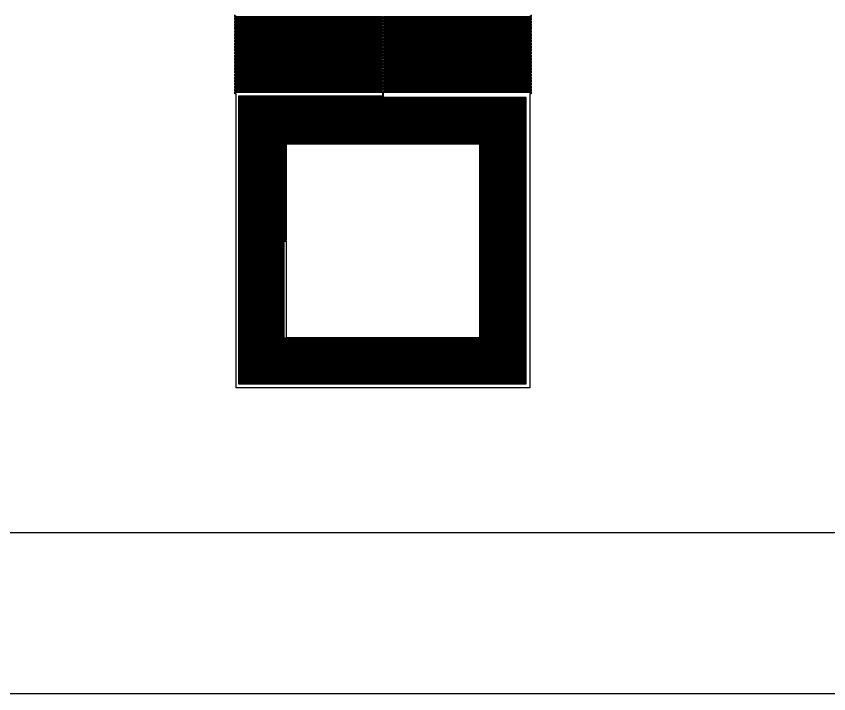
# Model space of a CAD drawing. Extents: x -2500 to 2500, y -2500 to 2500.
# Drawn here: x -21 to 1240, y -2500 to -1449 of the extents above; entities that cross this region are included whole.
import ezdxf

# ---------------------------------------------------------------- set-up
doc = ezdxf.new("R2010")
doc.units = 0
doc.layers.add('L0D0', color=1, linetype='CONTINUOUS')

msp = doc.modelspace()

# ---------------------------------------------------------------- linework, layer by layer
at = {"layer": 'L0D0'}
msp.add_lwpolyline([(-2500, -2500), (-2500, -2250), (-2250, -2250), (2250, -2250), (2250, 2250), (-2250, 2250), (-2250, -2250), (-2500, -2250), (-2500, 2500), (2500, 2500), (2500, -2500)], close=True, dxfattribs=at)
for points in [[(778, -1447.2), (778, -1450.8), (549.8, -1450.8), (549.8, -1452), (778, -1452), (778, -1455.6), (549.8, -1455.6), (549.8, -1456.8), (778, -1456.8), (778, -1460.4), (549.8, -1460.4), (549.8, -1461.6), (778, -1461.6), (778, -1465.2), (549.8, -1465.2), (549.8, -1466.4), (778, -1466.4), (778, -1470), (549.8, -1470), (549.8, -1471.2), (778, -1471.2), (778, -1474.8), (549.8, -1474.8), (549.8, -1476), (778, -1476), (778, -1479.6), (549.8, -1479.6), (549.8, -1480.8), (778, -1480.8), (778, -1484.4), (549.8, -1484.4), (549.8, -1485.6), (778, -1485.6), (778, -1489.2), (549.8, -1489.2), (549.8, -1490.4), (778, -1490.4), (778, -1494), (549.8, -1494), (549.8, -1495.2), (778, -1495.2), (778, -1498.8), (549.8, -1498.8), (549.8, -1500), (778, -1500), (778, -1503.6), (549.8, -1503.6), (549.8, -1504.8), (778, -1504.8), (778, -1508.4), (549.8, -1508.4), (549.8, -1509.6), (778, -1509.6), (778, -1513.2), (549.8, -1513.2), (549.8, -1514.4), (778, -1514.4), (778, -1518), (549.8, -1518), (549.8, -1519.2), (778, -1519.2), (778, -1522.8), (549.8, -1522.8), (549.8, -1524), (778, -1524), (778, -1527.6), (549.8, -1527.6), (549.8, -1528.8), (778, -1528.8), (778, -1532.4), (549.8, -1532.4), (549.8, -1533.6), (778, -1533.6), (778, -1537.2), (549.8, -1537.2), (549.8, -1538.4), (778, -1538.4), (778, -1542), (549.8, -1542), (549.8, -1543.2), (778, -1543.2), (778, -1546.8), (549.8, -1546.8), (549.8, -1548), (778, -1548), (778, -1551.6), (549.8, -1551.6), (549.8, -1552.8), (778, -1552.8), (778, -1556.4), (549.8, -1556.4), (549.8, -1557.6), (778, -1557.6), (778, -1561.2), (549.8, -1561.2), (549.8, -1562.4), (778, -1562.4), (778, -1566), (549.8, -1566), (549.8, -1567.2), (778, -1567.2), (778, -1569.6), (776, -1569.6), (776, -2025.6), (320, -2025.6), (320, -1569.6), (318, -1569.6), (318, -1567.2), (546.2, -1567.2), (546.2, -1566), (318, -1566), (318, -1562.4), (546.2, -1562.4), (546.2, -1561.2), (318, -1561.2), (318, -1557.6), (546.2, -1557.6), (546.2, -1556.4), (318, -1556.4), (318, -1552.8), (546.2, -1552.8), (546.2, -1551.6), (318, -1551.6), (318, -1548), (546.2, -1548), (546.2, -1546.8), (318, -1546.8), (318, -1543.2), (546.2, -1543.2), (546.2, -1542), (318, -1542), (318, -1538.4), (546.2, -1538.4), (546.2, -1537.2), (318, -1537.2), (318, -1533.6), (546.2, -1533.6), (546.2, -1532.4), (318, -1532.4), (318, -1528.8), (546.2, -1528.8), (546.2, -1527.6), (318, -1527.6), (318, -1524), (546.2, -1524), (546.2, -1522.8), (318, -1522.8), (318, -1519.2), (546.2, -1519.2), (546.2, -1518), (318, -1518), (318, -1514.4), (546.2, -1514.4), (546.2, -1513.2), (318, -1513.2), (318, -1509.6), (546.2, -1509.6), (546.2, -1508.4), (318, -1508.4), (318, -1504.8), (546.2, -1504.8), (546.2, -1503.6), (318, -1503.6), (318, -1500), (546.2, -1500), (546.2, -1498.8), (318, -1498.8), (318, -1495.2), (546.2, -1495.2), (546.2, -1494), (318, -1494), (318, -1490.4), (546.2, -1490.4), (546.2, -1489.2), (318, -1489.2), (318, -1485.6), (546.2, -1485.6), (546.2, -1484.4), (318, -1484.4), (318, -1480.8), (546.2, -1480.8), (546.2, -1479.6), (318, -1479.6), (318, -1476), (546.2, -1476), (546.2, -1474.8), (318, -1474.8), (318, -1471.2), (546.2, -1471.2), (546.2, -1470), (318, -1470), (318, -1466.4), (546.2, -1466.4), (546.2, -1465.2), (318, -1465.2), (318, -1461.6), (546.2, -1461.6), (546.2, -1460.4), (318, -1460.4), (318, -1456.8), (546.2, -1456.8), (546.2, -1455.6), (318, -1455.6), (318, -1452), (546.2, -1452), (546.2, -1450.8), (318, -1450.8), (318, -1447.2)], [(319.2, -1448.4), (319.2, -1449.6), (547.4, -1449.6), (547.4, -1453.2), (319.2, -1453.2), (319.2, -1454.4), (547.4, -1454.4), (547.4, -1458), (319.2, -1458), (319.2, -1459.2), (547.4, -1459.2), (547.4, -1462.8), (319.2, -1462.8), (319.2, -1464), (547.4, -1464), (547.4, -1467.6), (319.2, -1467.6), (319.2, -1468.8), (547.4, -1468.8), (547.4, -1472.4), (319.2, -1472.4), (319.2, -1473.6), (547.4, -1473.6), (547.4, -1477.2), (319.2, -1477.2), (319.2, -1478.4), (547.4, -1478.4), (547.4, -1482), (319.2, -1482), (319.2, -1483.2), (547.4, -1483.2), (547.4, -1486.8), (319.2, -1486.8), (319.2, -1488), (547.4, -1488), (547.4, -1491.6), (319.2, -1491.6), (319.2, -1492.8), (547.4, -1492.8), (547.4, -1496.4), (319.2, -1496.4), (319.2, -1497.6), (547.4, -1497.6), (547.4, -1501.2), (319.2, -1501.2), (319.2, -1502.4), (547.4, -1502.4), (547.4, -1506), (319.2, -1506), (319.2, -1507.2), (547.4, -1507.2), (547.4, -1510.8), (319.2, -1510.8), (319.2, -1512), (547.4, -1512), (547.4, -1515.6), (319.2, -1515.6), (319.2, -1516.8), (547.4, -1516.8), (547.4, -1520.4), (319.2, -1520.4), (319.2, -1521.6), (547.4, -1521.6), (547.4, -1525.2), (319.2, -1525.2), (319.2, -1526.4), (547.4, -1526.4), (547.4, -1530), (319.2, -1530), (319.2, -1531.2), (547.4, -1531.2), (547.4, -1534.8), (319.2, -1534.8), (319.2, -1536), (547.4, -1536), (547.4, -1539.6), (319.2, -1539.6), (319.2, -1540.8), (547.4, -1540.8), (547.4, -1544.4), (319.2, -1544.4), (319.2, -1545.6), (547.4, -1545.6), (547.4, -1549.2), (319.2, -1549.2), (319.2, -1550.4), (547.4, -1550.4), (547.4, -1554), (319.2, -1554), (319.2, -1555.2), (547.4, -1555.2), (547.4, -1558.8), (319.2, -1558.8), (319.2, -1560), (547.4, -1560), (547.4, -1563.6), (319.2, -1563.6), (319.2, -1564.8), (547.4, -1564.8), (547.4, -1573.2), (323.6, -1573.2), (323.6, -2019.6), (770, -2019.6), (770, -1575.6), (326, -1575.6), (326, -2017.2), (767.6, -2017.2), (767.6, -1578), (328.4, -1578), (328.4, -2014.8), (765.2, -2014.8), (765.2, -1580.4), (330.8, -1580.4), (330.8, -2012.4), (762.8, -2012.4), (762.8, -1582.8), (333.2, -1582.8), (333.2, -2010), (760.4, -2010), (760.4, -1585.2), (335.6, -1585.2), (335.6, -2007.6), (758, -2007.6), (758, -1587.6), (338, -1587.6), (338, -2005.2), (755.6, -2005.2), (755.6, -1590), (340.4, -1590), (340.4, -2002.8), (753.2, -2002.8), (753.2, -1592.4), (342.8, -1592.4), (342.8, -2000.4), (750.8, -2000.4), (750.8, -1594.8), (345.2, -1594.8), (345.2, -1998), (748.4, -1998), (748.4, -1597.2), (347.6, -1597.2), (347.6, -1995.6), (746, -1995.6), (746, -1599.6), (350, -1599.6), (350, -1993.2), (743.6, -1993.2), (743.6, -1602), (352.4, -1602), (352.4, -1990.8), (741.2, -1990.8), (741.2, -1604.4), (354.8, -1604.4), (354.8, -1988.4), (738.8, -1988.4), (738.8, -1606.8), (357.2, -1606.8), (357.2, -1986), (736.4, -1986), (736.4, -1609.2), (359.6, -1609.2), (359.6, -1983.6), (734, -1983.6), (734, -1611.6), (362, -1611.6), (362, -1981.2), (731.6, -1981.2), (731.6, -1614), (364.4, -1614), (364.4, -1978.8), (729.2, -1978.8), (729.2, -1616.4), (366.8, -1616.4), (366.8, -1976.4), (726.8, -1976.4), (726.8, -1618.8), (369.2, -1618.8), (369.2, -1974), (724.4, -1974), (724.4, -1621.2), (371.6, -1621.2), (371.6, -1971.6), (722, -1971.6), (722, -1623.6), (374, -1623.6), (374, -1969.2), (719.6, -1969.2), (719.6, -1626), (376.4, -1626), (376.4, -1966.8), (717.2, -1966.8), (717.2, -1628.4), (378.8, -1628.4), (378.8, -1964.4), (714.8, -1964.4), (714.8, -1630.8), (381.2, -1630.8), (381.2, -1962), (712.4, -1962), (712.4, -1633.2), (383.6, -1633.2), (383.6, -1959.6), (710, -1959.6), (710, -1635.6), (386, -1635.6), (386, -1957.2), (707.6, -1957.2), (707.6, -1638), (388.4, -1638), (388.4, -1954.8), (705.2, -1954.8), (705.2, -1640.4), (390.8, -1640.4), (390.8, -1952.4), (702.8, -1952.4), (702.8, -1642.8), (393.2, -1642.8), (393.2, -1950), (700.4, -1950), (700.4, -1645.2), (395.6, -1645.2), (395.6, -1798.2), (398, -1798.2), (398, -1947.6), (698, -1947.6), (698, -1647.6), (398, -1647.6), (398, -1797), (396.8, -1797), (396.8, -1646.4), (699.2, -1646.4), (699.2, -1948.8), (394.4, -1948.8), (394.4, -1644), (701.6, -1644), (701.6, -1951.2), (392, -1951.2), (392, -1641.6), (704, -1641.6), (704, -1953.6), (389.6, -1953.6), (389.6, -1639.2), (706.4, -1639.2), (706.4, -1956), (387.2, -1956), (387.2, -1636.8), (708.8, -1636.8), (708.8, -1958.4), (384.8, -1958.4), (384.8, -1634.4), (711.2, -1634.4), (711.2, -1960.8), (382.4, -1960.8), (382.4, -1632), (713.6, -1632), (713.6, -1963.2), (380, -1963.2), (380, -1629.6), (716, -1629.6), (716, -1965.6), (377.6, -1965.6), (377.6, -1627.2), (718.4, -1627.2), (718.4, -1968), (375.2, -1968), (375.2, -1624.8), (720.8, -1624.8), (720.8, -1970.4), (372.8, -1970.4), (372.8, -1622.4), (723.2, -1622.4), (723.2, -1972.8), (370.4, -1972.8), (370.4, -1620), (725.6, -1620), (725.6, -1975.2), (368, -1975.2), (368, -1617.6), (728, -1617.6), (728, -1977.6), (365.6, -1977.6), (365.6, -1615.2), (730.4, -1615.2), (730.4, -1980), (363.2, -1980), (363.2, -1612.8), (732.8, -1612.8), (732.8, -1982.4), (360.8, -1982.4), (360.8, -1610.4), (735.2, -1610.4), (735.2, -1984.8), (358.4, -1984.8), (358.4, -1608), (737.6, -1608), (737.6, -1987.2), (356, -1987.2), (356, -1605.6), (740, -1605.6), (740, -1989.6), (353.6, -1989.6), (353.6, -1603.2), (742.4, -1603.2), (742.4, -1992), (351.2, -1992), (351.2, -1600.8), (744.8, -1600.8), (744.8, -1994.4), (348.8, -1994.4), (348.8, -1598.4), (747.2, -1598.4), (747.2, -1996.8), (346.4, -1996.8), (346.4, -1596), (749.6, -1596), (749.6, -1999.2), (344, -1999.2), (344, -1593.6), (752, -1593.6), (752, -2001.6), (341.6, -2001.6), (341.6, -1591.2), (754.4, -1591.2), (754.4, -2004), (339.2, -2004), (339.2, -1588.8), (756.8, -1588.8), (756.8, -2006.4), (336.8, -2006.4), (336.8, -1586.4), (759.2, -1586.4), (759.2, -2008.8), (334.4, -2008.8), (334.4, -1584), (761.6, -1584), (761.6, -2011.2), (332, -2011.2), (332, -1581.6), (764, -1581.6), (764, -2013.6), (329.6, -2013.6), (329.6, -1579.2), (766.4, -1579.2), (766.4, -2016), (327.2, -2016), (327.2, -1576.8), (768.8, -1576.8), (768.8, -2018.4), (324.8, -2018.4), (324.8, -1574.4), (548.6, -1574.4), (548.6, -1564.8), (776.8, -1564.8), (776.8, -1563.6), (548.6, -1563.6), (548.6, -1560), (776.8, -1560), (776.8, -1558.8), (548.6, -1558.8), (548.6, -1555.2), (776.8, -1555.2), (776.8, -1554), (548.6, -1554), (548.6, -1550.4), (776.8, -1550.4), (776.8, -1549.2), (548.6, -1549.2), (548.6, -1545.6), (776.8, -1545.6), (776.8, -1544.4), (548.6, -1544.4), (548.6, -1540.8), (776.8, -1540.8), (776.8, -1539.6), (548.6, -1539.6), (548.6, -1536), (776.8, -1536), (776.8, -1534.8), (548.6, -1534.8), (548.6, -1531.2), (776.8, -1531.2), (776.8, -1530), (548.6, -1530), (548.6, -1526.4), (776.8, -1526.4), (776.8, -1525.2), (548.6, -1525.2), (548.6, -1521.6), (776.8, -1521.6), (776.8, -1520.4), (548.6, -1520.4), (548.6, -1516.8), (776.8, -1516.8), (776.8, -1515.6), (548.6, -1515.6), (548.6, -1512), (776.8, -1512), (776.8, -1510.8), (548.6, -1510.8), (548.6, -1507.2), (776.8, -1507.2), (776.8, -1506), (548.6, -1506), (548.6, -1502.4), (776.8, -1502.4), (776.8, -1501.2), (548.6, -1501.2), (548.6, -1497.6), (776.8, -1497.6), (776.8, -1496.4), (548.6, -1496.4), (548.6, -1492.8), (776.8, -1492.8), (776.8, -1491.6), (548.6, -1491.6), (548.6, -1488), (776.8, -1488), (776.8, -1486.8), (548.6, -1486.8), (548.6, -1483.2), (776.8, -1483.2), (776.8, -1482), (548.6, -1482), (548.6, -1478.4), (776.8, -1478.4), (776.8, -1477.2), (548.6, -1477.2), (548.6, -1473.6), (776.8, -1473.6), (776.8, -1472.4), (548.6, -1472.4), (548.6, -1468.8), (776.8, -1468.8), (776.8, -1467.6), (548.6, -1467.6), (548.6, -1464), (776.8, -1464), (776.8, -1462.8), (548.6, -1462.8), (548.6, -1459.2), (776.8, -1459.2), (776.8, -1458), (548.6, -1458), (548.6, -1454.4), (776.8, -1454.4), (776.8, -1453.2), (548.6, -1453.2), (548.6, -1449.6), (776.8, -1449.6), (776.8, -1448.4)]]:
    msp.add_lwpolyline(points, dxfattribs=at)

doc.saveas('drawing.dxf')
